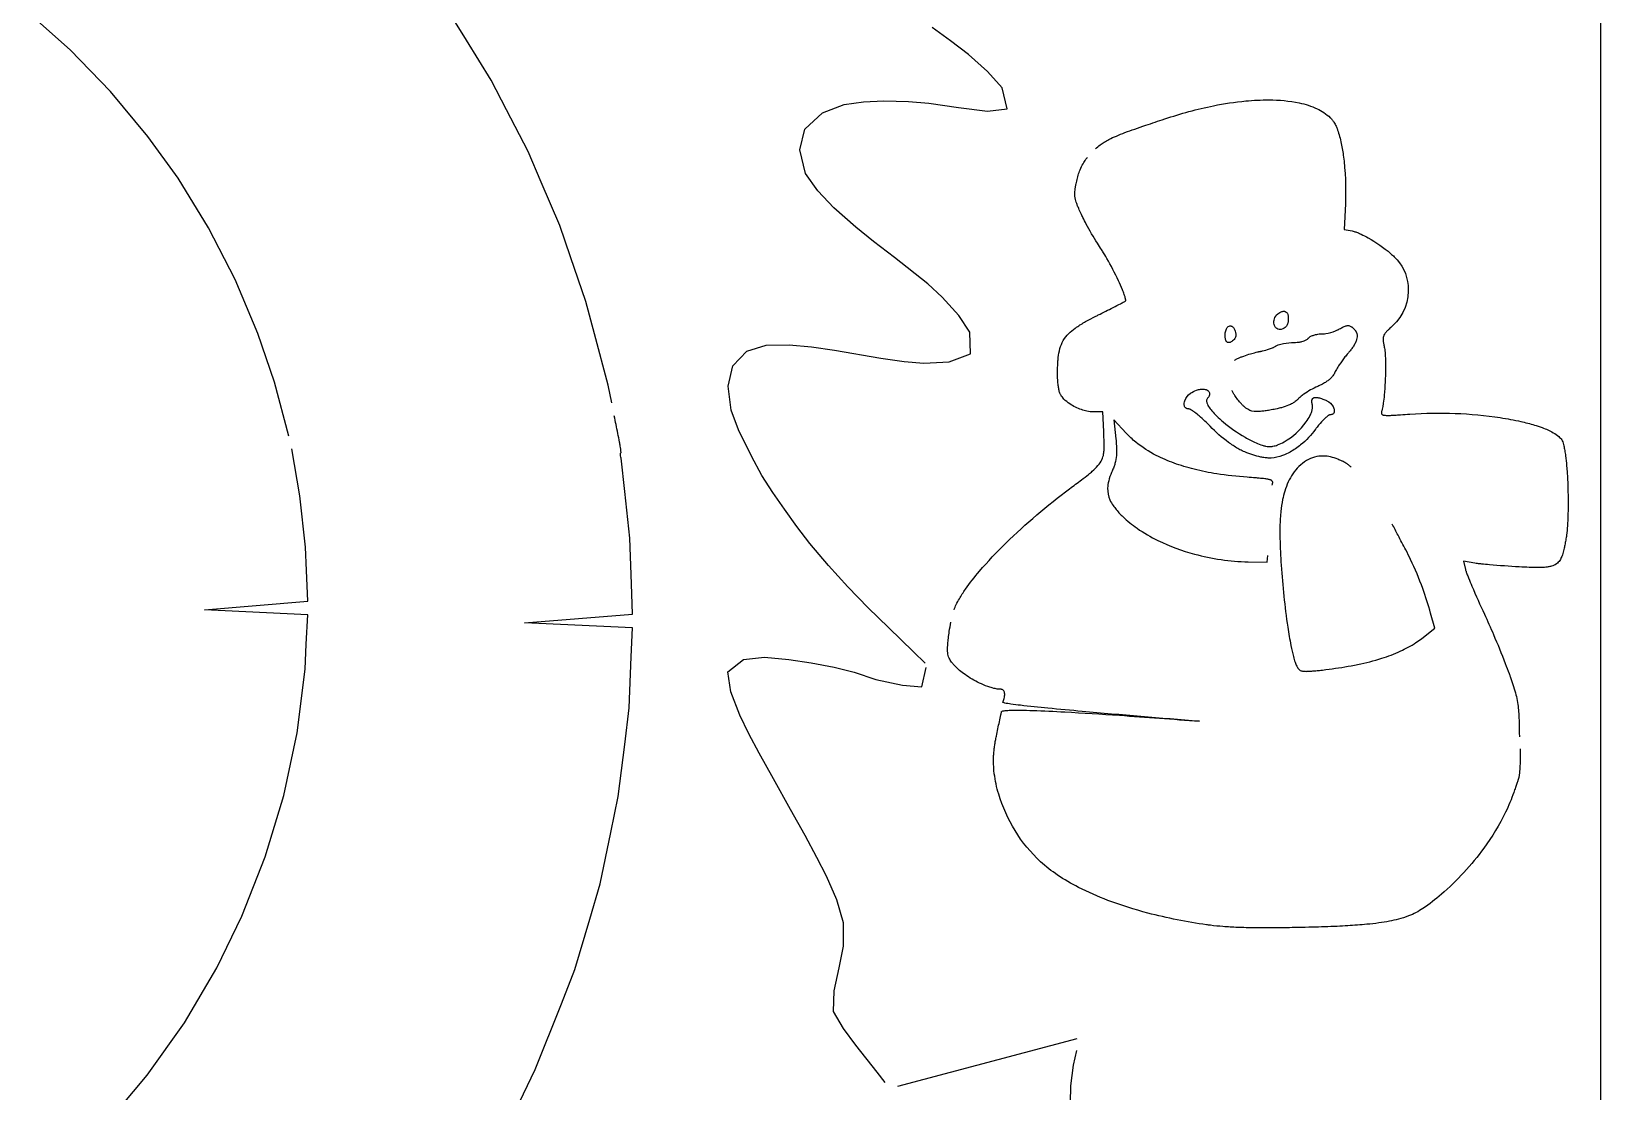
# Model space of a CAD drawing. Extents: x 9 to 156, y 170 to 274.
# Drawn here: x 115.28 to 156.21, y 206.3 to 233.95 of the extents above; entities that cross this region are included whole.
import ezdxf

# ---------------------------------------------------------------- set-up
doc = ezdxf.new("R2010")
doc.units = 0
for name, color, linetype in [('40FF', 7, 'CONTINUOUS'), ('BAUBLES', 7, 'CONTINUOUS'), ('BORDER', 7, 'CONTINUOUS'), ('RINGS', 7, 'CONTINUOUS')]:
    doc.layers.add(name, color=color, linetype=linetype)

msp = doc.modelspace()

# ---------------------------------------------------------------- linework, layer by layer
at = {"layer": '40FF', "color": 5}
for p, q in [((139.253, 233.704), (138.775, 234.055)), ((139.725, 233.346), (139.253, 233.704)), ((140.225, 232.907), (139.725, 233.346)), ((140.603, 232.478), (140.225, 232.907)), ((136.483, 232.045), (136.989, 232.115)), ((136.989, 232.115), (137.515, 232.139)), ((137.515, 232.139), (138.16, 232.12)), ((138.16, 232.12), (138.693, 232.078)), ((138.693, 232.078), (139.467, 231.967)), ((140.731, 231.933), (140.603, 232.478)), ((135.453, 231.403), (135.922, 231.831)), ((135.922, 231.831), (136.483, 232.045)), ((139.467, 231.967), (140.218, 231.875)), ((140.218, 231.875), (140.731, 231.933)), ((135.324, 230.861), (135.453, 231.403)), ((135.478, 230.246), (135.324, 230.861)), ((135.8, 229.79), (135.478, 230.246)), ((136.211, 229.35), (135.8, 229.79)), ((136.783, 228.844), (136.211, 229.35)), ((137.249, 228.474), (136.783, 228.844)), ((137.792, 228.056), (137.249, 228.474)), ((138.669, 227.368), (137.792, 228.056)), ((139.042, 227.017), (138.669, 227.368)), ((139.474, 226.543), (139.042, 227.017)), ((139.759, 226.108), (139.474, 226.543)), ((139.775, 225.543), (139.759, 226.108)), ((133.576, 225.23), (133.942, 225.616)), ((133.942, 225.616), (134.446, 225.765)), ((134.446, 225.765), (135.046, 225.78)), ((135.046, 225.78), (135.635, 225.725)), ((135.635, 225.725), (136.232, 225.639)), ((136.232, 225.639), (137.436, 225.426)), ((139.218, 225.331), (139.775, 225.543)), ((133.458, 224.702), (133.576, 225.23)), ((137.436, 225.426), (138.049, 225.343)), ((138.049, 225.343), (138.565, 225.301)), ((138.565, 225.301), (139.218, 225.331)), ((133.539, 224.078), (133.458, 224.702)), ((133.729, 223.564), (133.539, 224.078)), ((134.064, 222.874), (133.729, 223.564)), ((134.337, 222.367), (134.064, 222.874)), ((134.625, 221.929), (134.337, 222.367)), ((134.923, 221.488), (134.625, 221.929)), ((135.245, 221.044), (134.923, 221.488)), ((135.59, 220.6), (135.245, 221.044)), ((136.07, 220.026), (135.59, 220.6)), ((136.577, 219.463), (136.07, 220.026)), ((137.106, 218.921), (136.577, 219.463)), ((137.636, 218.407), (137.106, 218.921)), ((138.292, 217.769), (137.636, 218.407)), ((138.592, 217.473), (138.292, 217.769)), ((133.446, 217.249), (133.855, 217.568)), ((133.855, 217.568), (134.408, 217.631)), ((134.408, 217.631), (135.037, 217.573)), ((135.037, 217.573), (135.625, 217.487)), ((135.625, 217.487), (136.219, 217.372)), ((136.219, 217.372), (136.746, 217.238)), ((138.512, 216.855), (138.62, 217.362)), ((133.525, 216.728), (133.446, 217.249)), ((136.746, 217.238), (137.308, 217.053)), ((137.308, 217.053), (138.005, 216.906)), ((133.761, 216.123), (133.525, 216.728)), ((138.005, 216.906), (138.512, 216.855)), ((133.996, 215.636), (133.761, 216.123)), ((134.265, 215.126), (133.996, 215.636)), ((134.638, 214.462), (134.265, 215.126)), ((135.085, 213.661), (134.638, 214.462)), ((135.464, 212.979), (135.085, 213.661)), ((135.774, 212.404), (135.464, 212.979)), ((136.021, 211.92), (135.774, 212.404)), ((136.293, 211.303), (136.021, 211.92)), ((136.462, 210.704), (136.293, 211.303)), ((136.465, 210.092), (136.462, 210.704)), ((136.35, 209.528), (136.465, 210.092)), ((136.22, 208.929), (136.35, 209.528)), ((136.206, 208.393), (136.22, 208.929)), ((136.463, 207.95), (136.206, 208.393)), ((136.791, 207.51), (136.463, 207.95)), ((142.554, 207.677), (137.877, 206.435)), ((137.342, 206.813), (136.791, 207.51)), ((142.466, 206.988), (142.549, 207.372)), ((137.55, 206.543), (137.342, 206.813)), ((142.391, 206.451), (142.466, 206.988)), ((142.375, 205.56), (142.391, 206.451))]:
    msp.add_line(p, q, dxfattribs=at)
at = {"layer": 'BAUBLES', "color": 1}
for p, q in [((149.555, 229.453), (149.523, 228.789)), ((149.523, 228.789), (149.732, 228.747)), ((147.745, 226.218), (147.745, 226.218)), ((146.462, 225.853), (146.462, 225.853)), ((143.227, 224.029), (142.989, 224.03)), ((143.252, 223.521), (143.227, 224.029)), ((143.518, 223.825), (143.569, 223.324)), ((143.842, 223.474), (143.518, 223.825)), ((146.866, 223.014), (146.866, 223.014)), ((147.519, 220.111), (147.53, 220.284)), ((147.018, 220.12), (147.519, 220.111)), ((152.636, 220.135), (152.689, 219.916)), ((152.93, 220.084), (152.636, 220.135)), ((151.893, 218.389), (151.78, 218.779)), ((151.549, 218.122), (151.893, 218.389)), ((145.935, 210.652), (145.935, 210.652))]:
    msp.add_line(p, q, dxfattribs=at)
for points in [[(144.843, 231.669, -0.031061), (146.119, 232.013, -0.025714), (146.957, 232.138, -0.025088), (147.566, 232.166, -0.051728), (148.351, 232.088, -0.056824), (148.817, 231.936, -0.083767), (149.16, 231.702, -0.022829), (149.218, 231.64)], [(143.038, 230.887, -0.040846), (143.157, 230.992, -0.024262), (143.266, 231.065, -0.018747), (143.39, 231.135, -0.017343), (143.582, 231.224, -0.011018), (143.806, 231.314, -0.006354), (144.06, 231.406, -0.002947), (144.348, 231.504, -0.000193), (144.843, 231.669)], [(149.218, 231.64, -0.04479), (149.271, 231.562, -0.019176), (149.302, 231.505, -0.019455), (149.34, 231.416, -0.022036), (149.392, 231.258, -0.016296), (149.439, 231.075, -0.020315), (149.502, 230.722, -0.045447), (149.555, 229.453)], [(142.548, 230.048, -0.044492), (142.638, 230.345, -0.032174), (142.713, 230.502, -0.03547), (142.788, 230.616, -0.024904), (142.834, 230.67)], [(142.662, 229.198, -0.005039), (142.6, 229.336, -0.008294), (142.564, 229.422, -0.013857), (142.536, 229.498, -0.02013), (142.517, 229.567, -0.070753), (142.5, 229.74, -0.019998), (142.505, 229.81, -0.013421), (142.517, 229.889, -0.007544), (142.534, 229.98, -0.003035), (142.548, 230.048)], [(143.195, 228.26, -0.007997), (143.087, 228.428, -0.014911), (142.797, 228.929, -0.007567), (142.709, 229.1, -0.007959), (142.662, 229.198)], [(149.732, 228.747, -0.020832), (149.784, 228.735, -0.022738), (149.872, 228.705, -0.016218), (149.969, 228.663, -0.01962), (150.147, 228.572, -0.047573), (150.737, 228.159, -0.011524), (150.832, 228.073)], [(143.82, 226.921, 0.128517), (143.825, 226.929, 0.062424), (143.826, 226.941, 0.03326), (143.825, 226.957, 0.020118), (143.822, 226.977, 0.02262), (143.808, 227.029, 0.012782), (143.787, 227.094, 0.012105), (143.741, 227.213, 0.012072), (143.636, 227.451, 0.020541), (143.334, 228.033, 0.011772), (143.222, 228.219, 0.003632), (143.195, 228.26)], [(150.832, 228.073, -0.181889), (151.192, 227.327, -0.236934), (150.784, 226.27)], [(143.11, 226.556, 0.001678), (143.499, 226.753, 0.001916), (143.692, 226.851, 0.004067), (143.784, 226.9, 0.010298), (143.815, 226.917, 0.042674), (143.82, 226.921)], [(142.051, 225.198, -0.0075), (142.058, 225.328, -0.010725), (142.069, 225.446, -0.038837), (142.112, 225.678, -0.13728), (142.341, 226.073, -0.038975), (142.504, 226.209, -0.01085), (142.578, 226.26, -0.011299), (142.688, 226.329, -0.008402), (142.813, 226.401, -0.008608), (143.029, 226.515, -0.002118), (143.11, 226.556)], [(147.745, 226.218, -0.107338), (147.705, 226.281, -0.071855), (147.691, 226.342, -0.09671), (147.705, 226.452, -0.131653), (147.792, 226.587, -0.059094), (147.844, 226.623)], [(148.055, 226.346, -0.12174), (148.017, 226.263, -0.175252), (147.882, 226.182, -0.07361), (147.828, 226.18, -0.112947), (147.768, 226.2, -0.057326), (147.745, 226.218)], [(147.844, 226.623, -0.033242), (147.882, 226.641, -0.041935), (147.917, 226.651, -0.052502), (147.949, 226.654, -0.090715), (147.988, 226.646, -0.123361), (148.027, 226.617, -0.056768), (148.044, 226.591, -0.046031), (148.056, 226.56, -0.036737), (148.064, 226.523, -0.02957), (148.068, 226.481, -0.028318), (148.066, 226.423, -0.027243), (148.055, 226.346)], [(146.462, 225.853, -0.053435), (146.453, 225.865, -0.037641), (146.444, 225.881, -0.027726), (146.437, 225.9, -0.03361), (146.427, 225.938, -0.043662), (146.42, 226.017, -0.05176), (146.429, 226.12, -0.038215), (146.443, 226.173, -0.043127), (146.461, 226.21, -0.060234), (146.484, 226.241, -0.238827), (146.565, 226.271, -0.025719), (146.577, 226.269)], [(146.703, 226.019, -0.045946), (146.701, 226.008, -0.034382), (146.698, 225.995, -0.040946), (146.689, 225.974, -0.039684), (146.669, 225.941, -0.076445), (146.595, 225.869, -0.042639), (146.561, 225.848, -0.042022), (146.536, 225.839, -0.045349), (146.517, 225.835, -0.05821), (146.498, 225.835, -0.167687), (146.462, 225.853)], [(146.577, 226.269, -0.088067), (146.603, 226.259, -0.066054), (146.626, 226.24, -0.046361), (146.646, 226.215, -0.040957), (146.667, 226.175, -0.02703), (146.682, 226.137, -0.0429), (146.699, 226.059, -0.018084), (146.702, 226.034, -0.015371), (146.703, 226.019)], [(148.182, 225.838, 0.035041), (148.333, 225.848, 0.027124), (148.421, 225.865, 0.02796), (148.485, 225.885, 0.021137), (148.518, 225.9, 0.026249), (148.547, 225.915, 0.063091), (148.584, 225.945, 0.016635), (148.589, 225.951)], [(148.589, 225.951, -0.053645), (148.613, 225.974, -0.020268), (148.628, 225.984, -0.024553), (148.655, 226, -0.025448), (148.695, 226.018, -0.035778), (148.777, 226.044, -0.048395), (148.906, 226.063, -0.011198), (148.932, 226.064)], [(148.932, 226.064, 0.017764), (148.972, 226.065, 0.022129), (149.046, 226.074, 0.051573), (149.298, 226.143, 0.02057), (149.367, 226.173, 0.015401), (149.404, 226.193)], [(149.404, 226.193, -0.006488), (149.454, 226.22, -0.01071), (149.497, 226.243, -0.010682), (149.523, 226.255, -0.031862), (149.57, 226.271, -0.041596), (149.605, 226.279, -0.136017), (149.679, 226.267, -0.040504), (149.709, 226.251, -0.020553), (149.731, 226.236, -0.011001), (149.749, 226.221)], [(149.749, 226.221, -0.062439), (149.814, 226.153, -0.179943), (149.862, 225.987, -0.053337), (149.85, 225.917, -0.041005), (149.821, 225.84, -0.033683), (149.768, 225.745, -0.018637), (149.714, 225.667, -0.01475), (149.647, 225.584, -0.004331), (149.622, 225.555)], [(150.784, 226.27, 0.006045), (150.696, 226.189, 0.011087), (150.645, 226.139, 0.012769), (150.617, 226.108, 0.041286), (150.576, 226.052, 0.12905), (150.54, 225.941, 0.033855), (150.541, 225.892, 0.015268), (150.545, 225.856, 0.010221), (150.552, 225.816, 0.006176), (150.56, 225.771, 0.003087), (150.571, 225.721)], [(146.663, 225.369, -0.042232), (146.676, 225.382, -0.02532), (146.695, 225.395, -0.011442), (146.71, 225.403, -0.01605), (146.746, 225.422, -0.010808), (146.787, 225.44, -0.011261), (146.858, 225.469, -0.014963), (147.041, 225.531, -0.009312), (147.188, 225.573, -0.008593), (147.263, 225.592, -0.008123), (147.29, 225.598, -0.018602), (147.308, 225.601)], [(147.308, 225.601, 0.012093), (147.324, 225.603, 0.010778), (147.355, 225.609, 0.007064), (147.392, 225.618, 0.022566), (147.574, 225.67, 0.011968), (147.632, 225.691, 0.013011), (147.671, 225.707, 0.012899), (147.693, 225.718, 0.028049), (147.721, 225.735)], [(147.721, 225.735, -0.021918), (147.738, 225.745, -0.024692), (147.768, 225.76, -0.018072), (147.803, 225.775, -0.022194), (147.872, 225.796, -0.055468), (148.15, 225.837, -0.008037), (148.182, 225.838)], [(149.622, 225.555, 0.012341), (149.545, 225.462, 0.020294), (149.398, 225.26, 0.018191), (149.321, 225.137, 0.01505), (149.293, 225.084, 0.011007), (149.283, 225.061)], [(150.571, 225.721, -0.020456), (150.582, 225.658, -0.012185), (150.59, 225.579, -0.011844), (150.599, 225.435, -0.011886), (150.602, 225.149, -0.019557), (150.569, 224.467, -0.011819), (150.545, 224.257, -0.009336), (150.531, 224.17, -0.014305), (150.516, 224.096, -0.008748), (150.508, 224.066)], [(142.126, 224.482, -0.030308), (142.11, 224.518, -0.021825), (142.095, 224.563, -0.0165), (142.083, 224.615, -0.020276), (142.066, 224.715, -0.017479), (142.052, 224.858, -0.019991), (142.048, 225.107, -0.005892), (142.051, 225.198)], [(149.283, 225.061, -0.059615), (149.23, 224.971, -0.042235), (149.165, 224.898, -0.029307), (149.096, 224.841, -0.024351), (149.014, 224.786, -0.023599), (148.898, 224.724, -0.010291), (148.834, 224.694)], [(142.989, 224.03, -0.05), (142.816, 224.048, -0.032355), (142.671, 224.088, -0.06427), (142.368, 224.237, -0.054163), (142.213, 224.364, -0.054468), (142.139, 224.46, -0.015536), (142.126, 224.482)], [(145.471, 224.105, -0.037916), (145.447, 224.107, -0.074297), (145.413, 224.117, -0.145977), (145.371, 224.155, -0.067313), (145.358, 224.185, -0.054623), (145.352, 224.22, -0.044625), (145.353, 224.259, -0.051755), (145.366, 224.317, -0.159312), (145.517, 224.515)], [(145.517, 224.515, -0.068297), (145.67, 224.594, -0.052355), (145.776, 224.62, -0.044705), (145.848, 224.623, -0.044219), (145.901, 224.615, -0.055558), (145.946, 224.6, -0.07261), (145.981, 224.576, -0.091855), (146.004, 224.545, -0.099677), (146.014, 224.508, -0.054384), (146.012, 224.483, -0.047003), (146.005, 224.455, -0.039208), (145.992, 224.425, -0.03228), (145.972, 224.394, -0.017974), (145.955, 224.372)], [(145.955, 224.372, 0.127376), (145.937, 224.334, 0.066964), (145.936, 224.303, 0.049016), (145.942, 224.269, 0.035222), (145.956, 224.231, 0.037317), (145.989, 224.169, 0.037198), (146.075, 224.053, 0.023023), (146.194, 223.926, 0.019728), (146.371, 223.767, 0.041314), (146.94, 223.367, 0.028985), (147.225, 223.22, 0.027718), (147.388, 223.159, 0.024043), (147.476, 223.137, 0.033528), (147.555, 223.126, 0.013446), (147.58, 223.125)], [(146.844, 224.237, -0.039918), (146.67, 224.46, -0.017844), (146.631, 224.524, -0.018627), (146.612, 224.562, -0.01988), (146.602, 224.586)], [(148.326, 224.365, -0.028211), (148.296, 224.335, -0.029587), (148.249, 224.297, -0.029172), (148.176, 224.251, -0.027207), (148.072, 224.201, -0.033091), (147.889, 224.138, -0.016635), (147.776, 224.111)], [(148.834, 224.694, 0.048563), (148.471, 224.489, 0.020917), (148.386, 224.424, 0.021911), (148.343, 224.384, 0.016059), (148.326, 224.365)], [(148.693, 224.23, -0.027456), (148.684, 224.274, -0.030653), (148.681, 224.305, -0.040976), (148.683, 224.332, -0.053818), (148.689, 224.355, -0.196189), (148.727, 224.396, -0.044494), (148.743, 224.402, -0.037007), (148.761, 224.406, -0.02999), (148.781, 224.407, -0.030476), (148.812, 224.406, -0.028252), (148.857, 224.398, -0.020374), (148.909, 224.384, -0.020072), (148.993, 224.354, -0.008475), (149.047, 224.332, -0.00384), (149.076, 224.319)], [(149.076, 224.319, -0.16007), (149.235, 224.17, -0.05073), (149.258, 224.117, -0.042584), (149.266, 224.08, -0.05209), (149.267, 224.045, -0.066029), (149.26, 224.014, -0.214373), (149.212, 223.963, -0.047463), (149.192, 223.957, -0.041197), (149.169, 223.954, -0.012697), (149.161, 223.954)], [(146.027, 223.653, 0.022972), (145.743, 223.923, 0.015262), (145.63, 224.015, 0.016128), (145.566, 224.06, 0.019058), (145.526, 224.084, 0.021433), (145.504, 224.096, 0.049437), (145.481, 224.103, 0.047854), (145.471, 224.105)], [(147.776, 224.111, -0.004469), (147.621, 224.081, -0.007752), (147.489, 224.058, -0.01243), (147.375, 224.044, -0.012122), (147.308, 224.039, -0.040816), (147.18, 224.041, -0.143318), (146.958, 224.13, -0.027402), (146.902, 224.178, -0.018885), (146.844, 224.237)], [(147.58, 223.125, 0.04504), (147.668, 223.134, 0.042558), (147.785, 223.166, 0.042253), (147.958, 223.247, 0.101855), (148.534, 223.768, 0.038438), (148.632, 223.928, 0.03873), (148.678, 224.037, 0.043459), (148.697, 224.12, 0.041842), (148.7, 224.177, 0.050392), (148.693, 224.23)], [(149.161, 223.954, 0.057398), (149.152, 223.953, 0.046256), (149.138, 223.948, 0.023459), (149.126, 223.942, 0.021429), (149.107, 223.931, 0.022151), (149.077, 223.908, 0.015042), (149.042, 223.879, 0.017425), (148.978, 223.816, 0.026614), (148.82, 223.634, 0.006895), (148.777, 223.576)], [(150.508, 224.066, 0.009163), (150.501, 224.039, 0.031703), (150.496, 224.011, 0.05473), (150.495, 223.993, 0.222349), (150.514, 223.961, 0.056268), (150.527, 223.953, 0.039518), (150.544, 223.947, 0.02686), (150.566, 223.943, 0.018294), (150.594, 223.94, 0.015387), (150.639, 223.938, 0.009592), (150.695, 223.938, 0.006042), (150.763, 223.94, 0.003785), (150.843, 223.944, 0.003219), (150.991, 223.953, 0.00128), (151.241, 223.972)], [(151.241, 223.972, -0.054504), (153.597, 223.88, -0.017957), (154.135, 223.779, -0.017281), (154.485, 223.687, -0.015487), (154.689, 223.618, -0.041185), (154.977, 223.487, -0.049135), (155.122, 223.385, -0.059448), (155.199, 223.3)], [(142.364, 222.025, 0.002037), (142.675, 222.258, 0.006911), (142.856, 222.399, 0.009494), (142.954, 222.481, 0.036776), (143.103, 222.628, 0.069584), (143.205, 222.783, 0.065709), (143.251, 222.933, 0.018686), (143.26, 222.996, 0.018012), (143.266, 223.089, 0.011299), (143.266, 223.193, 0.005974), (143.262, 223.312, 0.002347), (143.252, 223.521)], [(146.866, 223.014, -0.022394), (146.747, 223.076, -0.026726), (146.508, 223.234, -0.041666), (146.027, 223.653)], [(148.777, 223.576, -0.063173), (148.389, 223.166, -0.045484), (148.116, 222.981, -0.037901), (147.917, 222.89, -0.071114), (147.623, 222.826, -0.016389), (147.566, 222.825)], [(143.569, 223.324, -0.009317), (143.585, 223.147, -0.012738), (143.59, 223.027, -0.02318), (143.586, 222.896, -0.052181), (143.547, 222.684, -0.01747), (143.515, 222.587, -0.01153), (143.473, 222.48, -0.002213), (143.46, 222.452)], [(146.994, 222.324, -0.021466), (146.201, 222.414, -0.021588), (145.611, 222.533, -0.025913), (145.086, 222.693, -0.031001), (144.625, 222.893, -0.052776), (144.09, 223.24, -0.034098), (143.842, 223.474)], [(155.199, 223.3, -0.036837), (155.213, 223.273, -0.032794), (155.234, 223.217, -0.018927), (155.253, 223.145, -0.015068), (155.277, 223.024, -0.009939), (155.299, 222.881, -0.01054), (155.326, 222.629, -0.028151), (155.361, 221.333, -0.009233), (155.347, 221.057, -0.013449), (155.325, 220.817, -0.014541), (155.304, 220.683)], [(147.566, 222.825, -0.020709), (147.516, 222.827, -0.014722), (147.46, 222.833, -0.017591), (147.354, 222.852, -0.044383), (146.931, 222.985, -0.009384), (146.866, 223.014)], [(148.539, 222.757, 0.104185), (148.185, 222.415, 0.041436), (148.067, 222.205, 0.0353), (147.974, 221.961, 0.023513), (147.918, 221.74, 0.024632), (147.872, 221.432, 0.008394), (147.86, 221.299)], [(149.363, 222.792, 0.042652), (149.17, 222.854, 0.049339), (148.983, 222.878, 0.149726), (148.539, 222.757)], [(149.71, 222.586, 0.01161), (149.636, 222.646, 0.022209), (149.565, 222.696, 0.031841), (149.479, 222.742, 0.004581), (149.459, 222.752, 0.005599), (149.414, 222.771, 0.002864), (149.363, 222.792)], [(143.46, 222.452, 0.0409), (143.382, 222.227, 0.053206), (143.355, 222.042, 0.116424), (143.415, 221.735, 0.046192), (143.501, 221.584, 0.023267), (143.579, 221.481, 0.018304), (143.675, 221.374, 0.009407), (143.749, 221.3)], [(147.644, 222.115, 0.011059), (147.652, 222.142, 0.031794), (147.659, 222.171, 0.049378), (147.66, 222.191, 0.208967), (147.641, 222.232, 0.048343), (147.628, 222.241, 0.035764), (147.611, 222.25, 0.025537), (147.589, 222.258, 0.022185), (147.553, 222.268, 0.014152), (147.508, 222.276, 0.009114), (147.452, 222.285, 0.005877), (147.385, 222.292, 0.003742), (147.307, 222.3, 0.002299), (147.216, 222.307, 0.001877), (146.994, 222.324)], [(139.349, 218.866, -0.026614), (139.407, 219.004, -0.019513), (139.487, 219.155, -0.02177), (139.647, 219.405, -0.024125), (140.012, 219.873, -0.02267), (140.698, 220.603, -0.032944), (142.364, 222.025)], [(143.749, 221.3, 0.03968), (144.125, 220.993, 0.038207), (144.668, 220.675, 0.047989), (145.619, 220.321, 0.060963), (147.018, 220.12)], [(147.86, 221.299, 0.011027), (147.85, 221.091, 0.011347), (147.85, 220.729, 0.011983), (147.881, 220.028, 0.019903), (148.052, 218.418, 0.011784), (148.136, 217.934, 0.014742), (148.201, 217.646, 0.018773), (148.245, 217.5, 0.033867), (148.289, 217.396)], [(151.78, 218.779, 0.014942), (151.573, 219.422, 0.027535), (151.255, 220.181, 0.006109), (151.132, 220.428, 0.002892), (150.929, 220.814, -0.002222), (150.779, 221.102)], [(155.304, 220.683, -0.00367), (155.279, 220.556, -0.007804), (155.255, 220.444, -0.022894), (155.216, 220.303, -0.033084), (155.178, 220.209, -0.073093), (155.109, 220.107, -0.099446), (155, 220.029, -0.039099), (154.929, 220.004, -0.029165), (154.846, 219.986, -0.02495), (154.721, 219.973, -0.010013), (154.634, 219.97, -0.008847), (154.503, 219.97, -0.005333), (154.353, 219.975, -0.003789), (154.09, 219.987)], [(152.689, 219.916, 0.015366), (152.697, 219.889, 0.012776), (152.725, 219.808, 0.006058), (152.768, 219.698, 0.005387), (152.856, 219.485, 0.008712), (153.181, 218.755)], [(154.09, 219.987, -0.008219), (153.315, 220.041, -0.004294), (153.112, 220.06, -0.005196), (153.006, 220.073, -0.010685), (152.93, 220.084)], [(153.181, 218.755, -0.007295), (153.418, 218.224, -0.008771), (153.728, 217.468, -0.006267), (153.828, 217.203, -0.002841), (153.854, 217.128)], [(139.201, 218.126, -0.012083), (139.224, 218.305, -0.012125), (139.267, 218.547)], [(139.352, 217.421, -0.006889), (139.305, 217.478, -0.014179), (139.266, 217.53, -0.022955), (139.236, 217.578, -0.090496), (139.188, 217.711, -0.018693), (139.183, 217.75, -0.015243), (139.18, 217.792, -0.01178), (139.18, 217.839, -0.008682), (139.182, 217.891, -0.008677), (139.188, 217.98, -0.003196), (139.194, 218.049, -0.002318), (139.201, 218.126)], [(149.876, 217.441, 0.026704), (150.504, 217.602, 0.030133), (150.989, 217.788, 0.037835), (151.395, 218.011, 0.019369), (151.549, 218.122)], [(140.55, 216.796, -0.036074), (140.472, 216.802, -0.015874), (140.421, 216.811, -0.01662), (140.347, 216.829, -0.019619), (140.227, 216.868, -0.024482), (140.013, 216.958, -0.038545), (139.635, 217.177, -0.022577), (139.492, 217.285, -0.043213), (139.352, 217.421)], [(148.289, 217.396, 0.010199), (148.304, 217.37, 0.017227), (148.318, 217.348, 0.077506), (148.358, 217.304, 0.08602), (148.405, 217.278, 0.037054), (148.439, 217.27, 0.026773), (148.48, 217.265, 0.011813), (148.509, 217.263, 0.01155), (148.552, 217.263, 0.008115), (148.602, 217.265, 0.005568), (148.658, 217.268, 0.005219), (148.758, 217.277, 0.002455), (148.877, 217.288)], [(148.877, 217.288, 0.006135), (149.049, 217.308, 0.012321), (149.707, 217.408, 0.005287), (149.876, 217.441)], [(153.854, 217.128, -0.004003), (153.924, 216.919, -0.012552), (153.99, 216.701, -0.041862), (154.065, 216.301, -0.012193), (154.079, 216.117, -0.006133), (154.086, 215.957, -0.004341), (154.092, 215.703, -0.001458), (154.094, 215.554)], [(140.622, 216.455, 0.036669), (140.655, 216.554, 0.035483), (140.668, 216.624, 0.037218), (140.67, 216.673, 0.037826), (140.667, 216.705, 0.051286), (140.658, 216.733, 0.097894), (140.636, 216.766, 0.094331), (140.607, 216.786, 0.042915), (140.588, 216.792, 0.037565), (140.566, 216.795, 0.021478), (140.55, 216.796)], [(140.409, 215.334, -0.007606), (140.414, 215.367, -0.006809), (140.43, 215.457, -0.003114), (140.453, 215.571, -0.002229), (140.493, 215.767, 0.000897), (140.571, 216.131, 0.003359), (140.588, 216.211)], [(140.588, 216.211, -0.180391), (140.593, 216.218, -0.099339), (140.625, 216.231, -0.029941), (140.684, 216.24, -0.019388), (140.819, 216.248, -0.010383), (141.077, 216.25, -0.00533), (141.409, 216.242, -0.005294), (142.237, 216.205, -0.00373), (143.663, 216.116, -0.002981), (145.754, 215.96)], [(145.754, 215.96, -0.002501), (142.694, 216.217, -0.001975), (141.796, 216.301, -0.004521), (141.082, 216.377, -0.005816), (140.832, 216.408, -0.016817), (140.673, 216.435, -0.034891), (140.633, 216.446, -0.192518), (140.622, 216.453, -0.142046), (140.622, 216.455)], [(140.377, 214.939, -0.009363), (140.378, 215.001, -0.009089), (140.384, 215.093, -0.00849), (140.395, 215.222, -0.005506), (140.409, 215.334)], [(141.605, 212.297, -0.068516), (140.941, 213.11, -0.065062), (140.513, 214.062, -0.040856), (140.399, 214.593, -0.030681), (140.377, 214.939)], [(154.113, 215.243, -0.004619), (154.114, 214.988, -0.005692), (154.111, 214.838, -0.008615), (154.105, 214.715, -0.01226), (154.096, 214.614, -0.050072), (154.047, 214.385, -0.006235), (154.031, 214.338, -0.003579), (153.994, 214.234, 0.004751), (153.949, 214.107)], [(153.949, 214.107, -0.031279), (153.734, 213.589, -0.043889), (153.167, 212.654, -0.057573), (152.059, 211.448, -0.026001), (151.58, 211.079)], [(145.935, 210.652, -0.028362), (144.407, 210.958, -0.026245), (143.364, 211.289, -0.028024), (142.593, 211.629, -0.029104), (142.049, 211.949, -0.03634), (141.605, 212.297)], [(151.58, 211.079, -0.059518), (151.206, 210.883, -0.028399), (150.939, 210.798, -0.017111), (150.703, 210.746, -0.013326), (150.43, 210.701, -0.010075), (150.115, 210.665, -0.009218), (149.621, 210.627, -0.00334), (149.338, 210.612, -0.004767), (148.692, 210.589, -0.001957), (148.326, 210.581)], [(148.326, 210.581, -0.003241), (147.711, 210.572, -0.004716), (147.188, 210.573, -0.00666), (146.743, 210.584, -0.009057), (146.363, 210.606, -0.011668), (146.035, 210.639, -0.004279), (145.935, 210.652)]]:
    msp.add_lwpolyline(points, format="xyb", dxfattribs=at)
at = {"layer": 'BORDER', "color": 3}
msp.add_line((156.213, 274.331), (156.213, 170.083), dxfattribs=at)
at = {"layer": 'RINGS', "color": 1}
for p, q in [((116.291, 233.474), (115.283, 234.365)), ((126.628, 233.723), (126.173, 234.462)), ((127.272, 232.677), (126.628, 233.723)), ((117.349, 232.383), (116.291, 233.474)), ((127.672, 231.907), (127.272, 232.677)), ((118.321, 231.214), (117.349, 232.383)), ((128.238, 230.816), (127.672, 231.907)), ((119.109, 230.124), (118.321, 231.214)), ((128.58, 230.019), (128.238, 230.816)), ((119.906, 228.83), (119.109, 230.124)), ((129.064, 228.889), (128.58, 230.019)), ((120.601, 227.478), (119.906, 228.83)), ((129.346, 228.069), (129.064, 228.889)), ((129.746, 226.907), (129.346, 228.069)), ((121.191, 226.077), (120.601, 227.478)), ((129.967, 226.068), (129.746, 226.907)), ((121.628, 224.805), (121.191, 226.077)), ((130.326, 224.723), (129.967, 226.068)), ((121.995, 223.4), (121.628, 224.805)), ((130.42, 224.267), (130.326, 224.723)), ((122.287, 221.839), (122.079, 223.067)), ((130.759, 221.957), (130.664, 222.819)), ((130.895, 220.736), (130.759, 221.957)), ((122.435, 220.503), (122.287, 221.839)), ((130.939, 219.542), (130.895, 220.736)), ((122.457, 219.892), (122.435, 220.503)), ((122.49, 219.093), (122.457, 219.892)), ((130.964, 218.75), (130.939, 219.542)), ((119.798, 218.868), (122.49, 219.093)), ((122.49, 218.738), (119.798, 218.868)), ((122.45, 217.975), (122.49, 218.738)), ((128.146, 218.525), (130.964, 218.75)), ((130.963, 218.396), (128.146, 218.525)), ((130.931, 217.64), (130.963, 218.396)), ((122.423, 217.316), (122.45, 217.975)), ((130.877, 216.314), (130.931, 217.64)), ((122.214, 215.659), (122.423, 217.316)), ((130.759, 215.357), (130.877, 216.314)), ((121.868, 214.026), (122.214, 215.659)), ((130.592, 214.002), (130.759, 215.357)), ((121.385, 212.428), (121.868, 214.026)), ((130.396, 213.058), (130.592, 214.002)), ((130.119, 211.722), (130.396, 213.058)), ((120.772, 210.876), (121.385, 212.428)), ((129.846, 210.797), (130.119, 211.722)), ((120.122, 209.53), (120.772, 210.876)), ((129.461, 209.488), (129.846, 210.797)), ((119.273, 208.093), (120.122, 209.53)), ((129.114, 208.588), (129.461, 209.488)), ((128.422, 206.876), (129.114, 208.588)), ((118.306, 206.731), (119.273, 208.093)), ((117.23, 205.456), (118.306, 206.731)), ((127.919, 205.826), (128.422, 206.876))]:
    msp.add_line(p, q, dxfattribs=at)
msp.add_lwpolyline([(130.664, 222.819, -0.006225), (130.653, 222.882, -0.012723), (130.647, 222.922, -0.032126), (130.646, 222.944, -0.114432), (130.648, 222.954, -0.284001), (130.651, 222.956, 0.148556), (130.658, 222.956, 0.133046), (130.66, 222.958, 0.080816), (130.661, 222.962, 0.062051), (130.663, 222.977, 0.022347), (130.66, 223.008, 0.01044), (130.654, 223.059, 0.005733), (130.642, 223.135, 0.003502), (130.623, 223.242, 0.003321), (130.579, 223.469, 0.002336), (130.485, 223.925)], format="xyb", dxfattribs=at)

doc.saveas('drawing.dxf')
